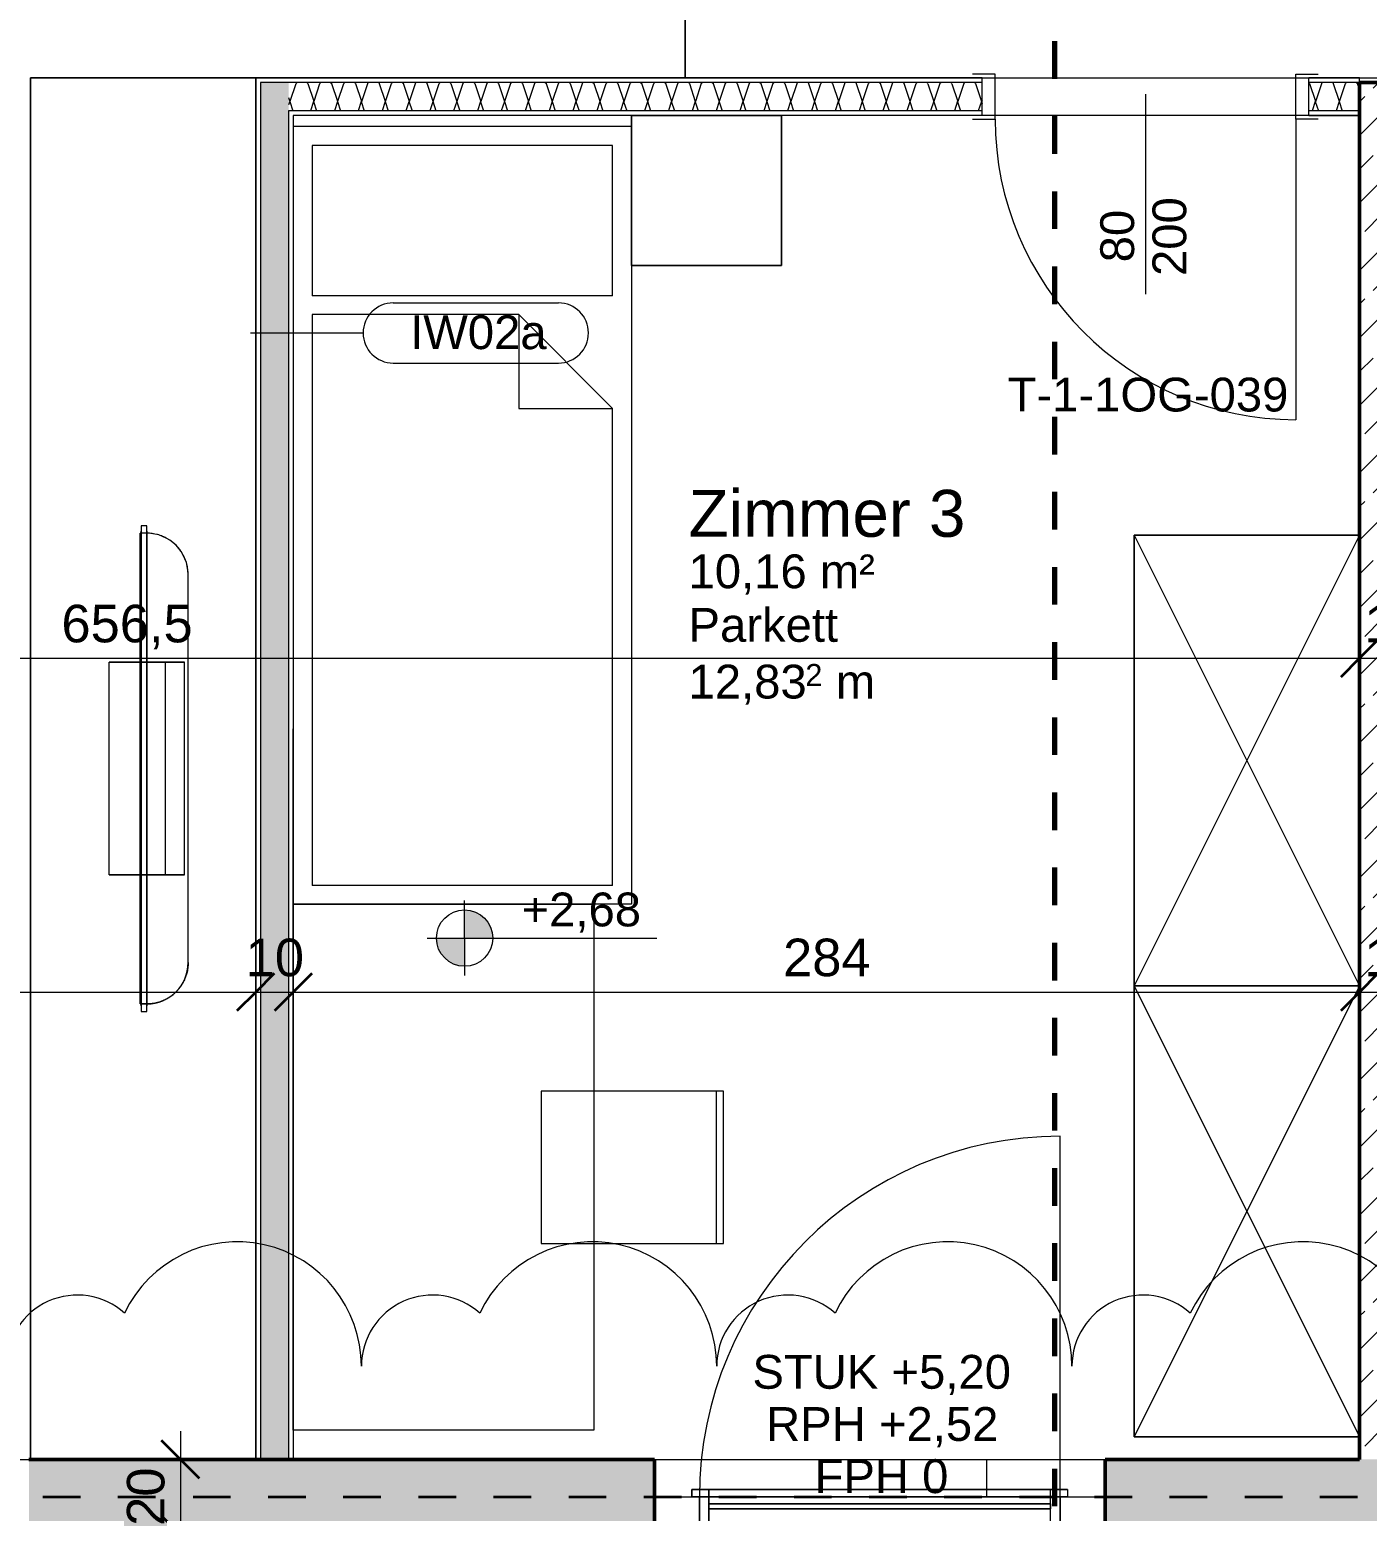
# Model space of a CAD drawing. Header units: metres. Extents: x 3.2 to 50, y 58.8 to 100.4.
# Drawn here: x 18.537 to 22.099, y 71.04 to 74.984 of the extents above; entities that cross this region are included whole.
import ezdxf

# ---------------------------------------------------------------- set-up
doc = ezdxf.new("R2010")
doc.units = ezdxf.units.M
for name, pattern in [('Achse', [0.009, 0.005, -0.002, 0, -0.002]), ('Strich Punkt Mittel', [0.015875, 0.00635, -0.004763, 0, -0.004763]), ('Verdeckt', [0.003, 0.002, -0.001])]:
    doc.linetypes.add(name, pattern=pattern)
for name, color, linetype, lineweight in [('A-GLAZ-IDEN_', 152, 'Continuous', 9), ('A_2D', 7, 'Continuous', 13), ('A_Bemassung-50_', 4, 'Continuous', 9), ('A_Bemassung_', 4, 'Continuous', 9), ('A_Beschriftung_', 7, 'Continuous', 9), ('A_Decken', 8, 'Continuous', 13), ('A_Moebel', 6, 'Continuous', 13), ('A_Raeume', 7, 'Continuous', 13), ('A_Raeume_', 7, 'Continuous', 5), ('A_Raeume_Beschriftung_', 7, 'Continuous', 9), ('A_Raster_', 1, 'Continuous', 9), ('A_Tueren', 31, 'Continuous', 13), ('A_Waende', 7, 'Continuous', 13), ('G-ANNO-DIMS_', 111, 'Continuous', 9), ('G-ANNO-REVC_', 71, 'Continuous', 9), ('G-ANNO-SYMB_', 111, 'Continuous', 9)]:
    doc.layers.add(name, color=color, linetype=linetype, lineweight=lineweight)
doc.styles.add('Arial_2', font='arial.ttf', dxfattribs={"height": 0.09})
doc.styles.add('Arial_3', font='arial.ttf', dxfattribs={"height": 0.125})
doc.styles.add('Arial_4', font='arial.ttf', dxfattribs={"height": 0.05849})
doc.styles.add('Arial_5', font='arial.ttf', dxfattribs={"height": 0.1})
doc.dimstyles.new('WGA-Bemaßung', dxfattribs={"dimscale": 0.3048, "dimtxt": 0.102026, "dimasz": 0.328084, "dimexe": 0.246063, "dimexo": 0.0625, "dimgap": 0.04101, "dimtad": 1, "dimdec": 1, "dimlfac": 100, "dimrnd": 0.5, "dimdsep": 46, "dimtxsty": 'Arial_5', "dimblk1": 'OBLIQUE', "dimblk2": 'OBLIQUE', "dimsah": 1, "dimcen": 0.09, "dimdle": 0.246063, "dimazin": 2, "dimtfac": 1, "dimtdec": 4, "dimtix": 1, "dimtmove": 0, "dimatfit": 3, "dimfxl": 0.656168, "dimfxlon": 1, "dimtvp": 1, "dimtolj": 1, "dimtzin": 0, "dimarcsym": 2})
doc.dimstyles.new('WGA-Bemaßung_3', dxfattribs={"dimscale": 0.3048, "dimtxt": 0.102026, "dimasz": 0.328084, "dimexe": 0.246063, "dimexo": 0.0625, "dimgap": 0.04101, "dimtad": 1, "dimdec": 1, "dimlfac": 100, "dimrnd": 0.5, "dimdsep": 46, "dimtxsty": 'Arial_5', "dimblk1": 'OBLIQUE', "dimblk2": 'OBLIQUE', "dimsah": 1, "dimcen": 0.09, "dimdle": 0.246063, "dimazin": 2, "dimtfac": 1, "dimtdec": 4, "dimtix": 1, "dimtmove": 0, "dimatfit": 3, "dimfxl": 0.656168, "dimfxlon": 1, "dimtvp": 1, "dimtolj": 1, "dimtzin": 0, "dimarcsym": 2})
pattern_1 = [(45, (0, 0), (-0.08980256, 0.08980256), []), (45, (0.0898, 0), (-0.08980256, 0.08980256), [0.0635, -0.03175])]

# ---------------------------------------------------------------- blocks, each defined once
blk = doc.blocks.new('UZ_D1 - SL_0800x2000_Zimmertür_Stahlzarge_GK-7175508-263_PP_01OG_BT1')
at = {"layer": 'A_Tueren', "lineweight": 5}
for p, q in [((-0.4, 0.06), (-0.46, 0.06)), ((-0.4, -0.06), (-0.4, 0.06)), ((0.4, 0.06), (0.46, 0.06)), ((0.4, -0.06), (0.4, 0.06)), ((-0.46, -0.06), (-0.4, -0.06)), ((0.46, -0.06), (0.4, -0.06)), ((0.4, -0.06), (0.4, -0.86))]:
    blk.add_line(p, q, dxfattribs=at)
blk.add_arc((0.4, -0.06), 0.8, 180, 270, dxfattribs=at)
blk = doc.blocks.new('Moeb_Bett - Einzelbett 090x210-V64-263_PP_01OG_BT1')
at = {"layer": 'A_Moebel', "color": 8}
for p, q in [((-0.45, 1.05), (-0.35, 1.05)), ((-0.45, -1.05), (-0.45, 1.05)), ((-0.35, 1.05), (0.45, 1.05)), ((0.45, 1.05), (0.45, 0.5828)), ((-0.4, 1), (0.4, 1)), ((-0.4, 1), (-0.4, -0.27)), ((0.4, -0.52), (0.4, 1)), ((-0.15, -0.27), (-0.4, -0.27)), ((-0.4, -0.27), (-0.15, -0.52)), ((-0.15, -0.52), (-0.15, -0.27)), ((-0.15, -0.52), (0.4, -0.52)), ((-0.4, -0.57), (-0.4, -0.97)), ((-0.4, -0.57), (0.4, -0.57)), ((0.4, -0.97), (0.4, -0.57)), ((-0.45, -0.65), (-0.85, -0.65)), ((-0.85, -0.65), (-0.85, -1.05)), ((-0.85, -1.05), (-0.85, -0.65)), ((-0.85, -0.65), (-0.45, -0.65)), ((-0.45, -1.05), (-0.45, -0.65)), ((-0.45, -0.65), (-0.45, -1.05)), ((-0.4, -0.97), (0.4, -0.97)), ((-0.45, -1.02), (0.45, -1.02)), ((-0.45, -1.05), (-0.85, -1.05)), ((-0.5449, -1.05), (-0.45, -1.05))]:
    blk.add_line(p, q, dxfattribs=at)
blk = doc.blocks.new('Moeb_Schrank - Schrank_2m_60cm-V71-263_PP_01OG_BT1')
at = {"layer": 'A_Moebel', "color": 8}
for p, q in [((0, 0), (1.2, 0.6)), ((0, 0.6), (1.2, 0)), ((1.2, 0.6), (0, 0.6)), ((0, 0.6), (0, 0)), ((0, 0), (0, 0.6)), ((0, 0.6), (1.2, 0.6)), ((1.2, 0), (1.2, 0.6)), ((1.2, 0.6), (1.2, 0)), ((0, 0), (1.2, 0)), ((1.2, 0), (0, 0))]:
    blk.add_line(p, q, dxfattribs=at)
blk = doc.blocks.new('Moeb_Schrank - Sideboard_50cm-V72-263_PP_01OG_BT1')
at = {"layer": 'A_Moebel', "color": 8}
for p, q in [((0, 0.6), (0, 0)), ((0, 0), (0, 0.6)), ((0, 0.6), (3.6775, 0.6)), ((3.6775, 0.6), (3.6775, 0)), ((0, 0), (3.6775, 0)), ((3.6775, 0), (0, 0))]:
    blk.add_line(p, q, dxfattribs=at)
blk = doc.blocks.new('Moeb_TV - 48 Zoll-V73-263_PP_01OG_BT1')
at = {"layer": 'A_Moebel', "lineweight": 5}
for p, q in [((0.5126, 0.0585), (-0.5205, 0.0585)), ((0.5126, 0.0585), (-0.5205, 0.0585)), ((-0.2872, -0.0015), (-0.2872, 0.0485)), ((-0.2872, 0.0485), (-0.2872, -0.0515)), ((0.2793, 0.0485), (-0.2872, 0.0485)), ((0.2793, 0.0485), (0.2793, -0.0015)), ((0.2793, -0.0515), (0.2793, 0.0485)), ((-0.2872, -0.0515), (-0.2872, -0.0015)), ((0.2793, -0.0015), (-0.2872, -0.0015)), ((0.2793, -0.0015), (0.2793, -0.0515)), ((-0.6505, -0.0515), (-0.6505, -0.0665)), ((-0.6355, -0.0515), (-0.6505, -0.0515)), ((-0.6355, -0.0515), (-0.6505, -0.0515)), ((-0.6505, -0.0665), (-0.6355, -0.0665)), ((-0.6505, -0.0665), (-0.6355, -0.0665)), ((-0.6305, -0.0515), (-0.6355, -0.0515)), ((-0.6355, -0.0515), (0.6276, -0.0515)), ((0.6276, -0.0665), (-0.6355, -0.0665)), ((-0.6355, -0.0665), (-0.6305, -0.0665)), ((0.6226, -0.0515), (-0.6305, -0.0515)), ((-0.6305, -0.0515), (0.6226, -0.0515)), ((-0.6305, -0.0515), (-0.6305, -0.0665)), ((-0.6305, -0.0515), (-0.6305, -0.0665)), ((-0.2872, -0.0515), (-0.6305, -0.0515)), ((0.6226, -0.0515), (-0.6305, -0.0515)), ((-0.6305, -0.0515), (0.6226, -0.0515)), ((-0.6305, -0.0515), (-0.6305, -0.0665)), ((-0.6305, -0.0515), (-0.6305, -0.0665)), ((-0.6305, -0.0515), (0.6226, -0.0515)), ((0.6226, -0.0515), (-0.6305, -0.0515)), ((-0.6305, -0.0665), (-0.6305, -0.0695)), ((-0.6305, -0.0665), (-0.6305, -0.0695)), ((-0.6305, -0.0665), (-0.5705, -0.0665)), ((-0.5705, -0.0665), (-0.6305, -0.0665)), ((-0.6305, -0.0665), (0.6226, -0.0665)), ((0.6226, -0.0695), (-0.6305, -0.0695)), ((-0.6305, -0.0695), (-0.5705, -0.0695)), ((-0.5705, -0.0665), (0.5626, -0.0665)), ((0.5626, -0.0665), (-0.5705, -0.0665)), ((-0.5705, -0.0695), (-0.5705, -0.0665)), ((-0.5705, -0.0665), (-0.5705, -0.0695)), ((-0.5705, -0.0665), (0.5626, -0.0665)), ((0.5626, -0.0665), (-0.5705, -0.0665)), ((-0.5705, -0.0695), (0.5626, -0.0695)), ((-0.5705, -0.0695), (0.5626, -0.0695)), ((0.5626, -0.0695), (-0.5705, -0.0695)), ((-0.2872, -0.0515), (-0.2872, -0.0665)), ((-0.2872, -0.0665), (-0.2872, -0.0515)), ((-0.2872, -0.0515), (0.2793, -0.0515)), ((-0.2872, -0.0515), (0.2793, -0.0515)), ((0.2793, -0.0515), (-0.2872, -0.0515)), ((-0.2872, -0.0665), (-0.2872, -0.0695)), ((-0.2872, -0.0695), (-0.2872, -0.0665)), ((-0.2872, -0.0695), (-0.2872, -0.1515)), ((-0.2872, -0.1515), (-0.2872, -0.0695)), ((0.2793, -0.0515), (0.2793, -0.0665)), ((0.2793, -0.0665), (0.2793, -0.0515)), ((0.6226, -0.0515), (0.2793, -0.0515)), ((0.2793, -0.0665), (0.2793, -0.0695)), ((0.2793, -0.0695), (0.2793, -0.0665)), ((0.2793, -0.0695), (0.2793, -0.1515)), ((0.2793, -0.1515), (0.2793, -0.0695)), ((0.5626, -0.0665), (0.5626, -0.0695)), ((0.5626, -0.0665), (0.5626, -0.0695)), ((0.5626, -0.0665), (0.6226, -0.0665)), ((0.6226, -0.0665), (0.5626, -0.0665)), ((0.5626, -0.0695), (0.6226, -0.0695)), ((0.6226, -0.0665), (0.6226, -0.0515)), ((0.6226, -0.0515), (0.6226, -0.0665)), ((0.6276, -0.0515), (0.6226, -0.0515)), ((0.6226, -0.0665), (0.6226, -0.0515)), ((0.6226, -0.0515), (0.6226, -0.0665)), ((0.6226, -0.0695), (0.6226, -0.0665)), ((0.6226, -0.0665), (0.6226, -0.0695)), ((0.6226, -0.0665), (0.6276, -0.0665)), ((0.6426, -0.0515), (0.6276, -0.0515)), ((0.6426, -0.0515), (0.6276, -0.0515)), ((0.6276, -0.0665), (0.6426, -0.0665)), ((0.6276, -0.0665), (0.6426, -0.0665)), ((0.6426, -0.0665), (0.6426, -0.0515)), ((0.2793, -0.1515), (-0.2872, -0.1515)), ((0.2793, -0.1515), (-0.2872, -0.1515))]:
    blk.add_line(p, q, dxfattribs=at)
for centre, start, end in [((-0.5205, -0.0515), 90, 180), ((0.5126, -0.0515), 0, 90)]:
    blk.add_arc(centre, 0.11, start, end, dxfattribs=at)
for points in [[(-0.5205, 0.0585), (-0.5254, 0.0585), (-0.535, 0.0579), (-0.549, 0.0551), (-0.5604, 0.0512), (-0.5692, 0.0473), (-0.5755, 0.0439), (-0.5816, 0.0401), (-0.5875, 0.0359), (-0.5931, 0.0313), (-0.5983, 0.0264), (-0.6032, 0.0211), (-0.6078, 0.0156), (-0.612, 0.0097), (-0.617, 0.0015), (-0.6224, -0.0092), (-0.6286, -0.0275), (-0.6304, -0.0419), (-0.6305, -0.0515)], [(0.5126, 0.0585), (0.5174, 0.0585), (0.527, 0.0579), (0.5411, 0.0551), (0.5525, 0.0512), (0.5613, 0.0473), (0.5676, 0.0439), (0.5737, 0.0401), (0.5796, 0.0359), (0.5851, 0.0313), (0.5904, 0.0264), (0.5953, 0.0211), (0.5999, 0.0156), (0.6041, 0.0097), (0.6092, 0.0015), (0.6145, -0.0092), (0.6207, -0.0275), (0.6226, -0.0419), (0.6226, -0.0515)]]:
    blk.add_open_spline(points, degree=3, knots=[0, 0, 0, 0, 0.083333, 0.166667, 0.25, 0.291667, 0.333333, 0.375, 0.416667, 0.458333, 0.5, 0.541667, 0.583333, 0.625, 0.666667, 0.75, 0.833333, 1, 1, 1, 1], dxfattribs=at)
blk = doc.blocks.new('Moeb_Schreibtisch_variabel - 140 x 80-8060220-263_PP_01OG_BT1')
at = {"layer": 'A_Moebel', "color": 8}
for p, q in [((-0.6841, 0.7452), (-1.0891, 0.7452)), ((-1.0891, 0.7452), (-1.0891, 0.4)), ((-1.0891, 0.7255), (-0.6841, 0.7255)), ((-0.6841, 0.4), (-0.6841, 0.7452)), ((-1.5866, 0.4), (-0.1866, 0.4)), ((-1.5866, -0.4), (-1.5866, 0.4)), ((-1.5866, 0.4), (-0.1866, 0.4)), ((-1.5866, -0.4), (-1.5866, 0.4)), ((-1.0891, 0.4), (-1.0891, 0.2599)), ((-0.6841, 0.2599), (-0.6841, 0.4)), ((-0.1866, 0.4), (-0.1866, -0.4)), ((-0.1866, 0.4), (-0.1866, -0.4)), ((-1.0891, 0.2599), (-0.6841, 0.2599)), ((-0.1866, -0.4), (-1.5866, -0.4)), ((-0.1866, -0.4), (-1.5866, -0.4))]:
    blk.add_line(p, q, dxfattribs=at)
blk = doc.blocks.new('Fens_Tuer_1tlg - DK_SL_1200x2680_Terrasentür normal-10155680-263_PP_01OG_BT1')
at = {"layer": 'A_2D', "lineweight": 5}
for p, q in [((0.48, 0), (0.48, 0.96)), ((-0.6, 0.1), (0.6, 0.1)), ((-0.6, 0.1), (0.6, 0.1)), ((-0.6, 0.1), (0.6, 0.1)), ((-0.6, -0.1), (-0.6, 0.1)), ((-0.6, 0.1), (-0.6, -0.1)), ((0.6, 0.1), (0.6, -0.1)), ((0.6, -0.1), (0.6, 0.1)), ((-0.6, 0), (-0.48, 0)), ((-0.6, -0.1), (-0.6, 0)), ((-0.6, 0), (-0.6, -0.1)), ((-0.6, 0), (0.6, 0)), ((-0.5, 0.02), (-0.455, 0.02)), ((-0.5, 0), (-0.5, 0.02)), ((-0.5, 0.02), (-0.5, 0)), ((0.5, 0.02), (-0.5, 0.02)), ((-0.48, 0), (-0.5, 0)), ((-0.5, 0), (0.5, 0)), ((-0.48, -0.07), (-0.48, 0)), ((-0.48, 0), (-0.48, -0.07)), ((0.48, 0), (-0.48, 0)), ((-0.48, 0), (-0.48, -0.1)), ((-0.48, 0), (-0.48, -0.1)), ((0.48, 0), (-0.48, 0)), ((-0.455, 0.02), (-0.455, -0.07)), ((-0.455, -0.07), (-0.455, 0.02)), ((-0.455, 0.02), (0.455, 0.02)), ((0.455, 0.02), (0.5, 0.02)), ((0.455, -0.07), (0.455, 0.02)), ((0.455, -0.07), (0.455, 0.02)), ((0.48, 0), (0.48, -0.07)), ((0.5, 0), (0.48, 0)), ((0.48, 0), (0.48, -0.07)), ((0.48, 0), (0.6, 0)), ((0.48, -0.1), (0.48, 0)), ((0.48, 0), (0.48, -0.1)), ((0.5, 0.02), (0.5, 0)), ((0.5, 0.02), (0.5, 0)), ((0.6, 0), (0.6, -0.1)), ((0.6, 0), (0.6, -0.1)), ((-0.455, -0.018), (0.455, -0.018)), ((-0.455, -0.032), (-0.455, -0.018)), ((-0.455, -0.018), (-0.455, -0.032)), ((0.455, -0.018), (-0.455, -0.018)), ((0.455, -0.032), (-0.455, -0.032)), ((-0.455, -0.032), (0.455, -0.032)), ((0.455, -0.018), (0.455, -0.032)), ((0.455, -0.032), (0.455, -0.018)), ((-0.455, -0.07), (-0.48, -0.07)), ((-0.48, -0.07), (0.48, -0.07)), ((0.455, -0.07), (-0.455, -0.07)), ((0.48, -0.07), (0.455, -0.07)), ((-0.6, -0.1), (0.6, -0.1)), ((0.6, -0.1), (-0.6, -0.1)), ((-0.48, -0.1), (-0.6, -0.1)), ((0.6, -0.1), (-0.6, -0.1)), ((-0.48, -0.1), (0.48, -0.1)), ((0.6, -0.1), (0.48, -0.1)), ((-0.525, -0.26), (0.525, -0.26))]:
    blk.add_line(p, q, dxfattribs=at)
blk.add_arc((0.48, 0), 0.96, 90, 180, dxfattribs=at)
blk = doc.blocks.new('Höhenkoten - 018-55641-263_PP_01OG_BT1')
at = {"layer": 'G-ANNO-DIMS_'}
h = blk.add_hatch(color=256, dxfattribs=at)
edge = h.paths.add_edge_path()
edge.add_line((0, 0), (0, 0.0015))
edge.add_arc((0, 0), 0.0015, 0, 90, ccw=False)
edge.add_line((0.0015, 0), (0, 0))
h = blk.add_hatch(color=256, dxfattribs=at)
edge = h.paths.add_edge_path()
edge.add_line((0, 0), (0, -0.0015))
edge.add_arc((0, 0), 0.0015, 180, 270, ccw=False)
edge.add_line((-0.0015, 0), (0, 0))
for p, q in [((0, 0), (0, 0.002)), ((-0.002, 0), (0.010242, 0)), ((0, 0), (0, -0.002))]:
    blk.add_line(p, q, dxfattribs=at)
blk.add_circle((0, 0), 0.0015, dxfattribs=at)
blk = doc.blocks.new('DIMBLOCK267-263_PP_01OG_BT1')
at = {"layer": 'A_Bemassung-50_', "transparency": 16777216}
for p, q in [((15.5752, 72.4218), (15.5752, 72.6218)), ((19.1391, 72.4218), (19.1391, 72.6218)), ((15.5752, 72.4218), (19.1391, 72.4218)), ((15.5752, 72.4218), (15.5752, 72.3468)), ((19.1391, 72.4218), (19.1391, 72.3468))]:
    blk.add_line(p, q, dxfattribs=at)
at = {"layer": 'A_Bemassung-50_', "lineweight": 35, "transparency": 16777216}
for p, q in [((15.5752, 72.4218), (15.6252, 72.4718)), ((19.1391, 72.4218), (19.1891, 72.4718)), ((15.5752, 72.4218), (15.5252, 72.3718)), ((19.1391, 72.4218), (19.0891, 72.3718))]:
    blk.add_line(p, q, dxfattribs=at)
at = {"layer": 'A_Bemassung-50_', "color": 0, "transparency": 16777216, "insert": (17.1837, 72.5641), "char_height": 0.1, "width": 0.416266, "attachment_point": 1, "line_spacing_factor": 0.941778, "style": 'Arial_5'}
blk.add_mtext('356,5', dxfattribs=at)
blk = doc.blocks.new('_Oblique')
at = {"color": 0, "linetype": 'ByBlock', "lineweight": -2}
blk.add_line((-0.5, -0.5), (0.5, 0.5), dxfattribs=at)
blk = doc.blocks.new('DIMBLOCK268-263_PP_01OG_BT1')
at = {"layer": 'A_Bemassung-50_', "transparency": 16777216}
for p, q in [((19.1391, 72.4218), (19.1391, 72.6218)), ((19.2391, 72.4218), (19.2391, 72.6218)), ((19.1391, 72.4218), (19.2391, 72.4218)), ((19.1391, 72.4218), (19.1391, 72.3468)), ((19.2391, 72.4218), (19.2391, 72.3468))]:
    blk.add_line(p, q, dxfattribs=at)
at = {"layer": 'A_Bemassung-50_', "lineweight": 35, "transparency": 16777216}
for p, q in [((19.1391, 72.4218), (19.1891, 72.4718)), ((19.2391, 72.4218), (19.2891, 72.4718)), ((19.1391, 72.4218), (19.0891, 72.3718)), ((19.2391, 72.4218), (19.1891, 72.3718))]:
    blk.add_line(p, q, dxfattribs=at)
at = {"layer": 'A_Bemassung-50_', "color": 0, "transparency": 16777216, "insert": (19.1122, 72.5641), "char_height": 0.1, "width": 0.184588, "attachment_point": 1, "line_spacing_factor": 0.941778, "style": 'Arial_5'}
blk.add_mtext('10', dxfattribs=at)
blk = doc.blocks.new('DIMBLOCK269-263_PP_01OG_BT1')
at = {"layer": 'A_Bemassung-50_', "transparency": 16777216}
for p, q in [((19.2391, 72.4218), (19.2391, 72.6218)), ((22.0777, 72.4218), (22.0777, 72.6218)), ((19.2391, 72.4218), (22.0777, 72.4218)), ((19.2391, 72.4218), (19.2391, 72.3468)), ((22.0777, 72.4218), (22.0777, 72.3468))]:
    blk.add_line(p, q, dxfattribs=at)
at = {"layer": 'A_Bemassung-50_', "lineweight": 35, "transparency": 16777216}
for p, q in [((19.2391, 72.4218), (19.2891, 72.4718)), ((22.0777, 72.4218), (22.1277, 72.4718)), ((19.2391, 72.4218), (19.1891, 72.3718)), ((22.0777, 72.4218), (22.0277, 72.3718))]:
    blk.add_line(p, q, dxfattribs=at)
at = {"layer": 'A_Bemassung-50_', "color": 0, "transparency": 16777216, "insert": (20.543, 72.5641), "char_height": 0.1, "width": 0.276883, "attachment_point": 1, "line_spacing_factor": 0.941778, "style": 'Arial_5'}
blk.add_mtext('284', dxfattribs=at)
blk = doc.blocks.new('DIMBLOCK270-263_PP_01OG_BT1')
at = {"layer": 'A_Bemassung-50_', "transparency": 16777216}
for p, q in [((22.0777, 72.4218), (22.0777, 72.6218)), ((22.2577, 72.4218), (22.2577, 72.6218)), ((22.0777, 72.4218), (22.2577, 72.4218)), ((22.0777, 72.4218), (22.0777, 72.3468)), ((22.2577, 72.4218), (22.2577, 72.3468))]:
    blk.add_line(p, q, dxfattribs=at)
at = {"layer": 'A_Bemassung-50_', "lineweight": 35, "transparency": 16777216}
for p, q in [((22.0777, 72.4218), (22.1277, 72.4718)), ((22.2577, 72.4218), (22.3077, 72.4718)), ((22.0777, 72.4218), (22.0277, 72.3718)), ((22.2577, 72.4218), (22.2077, 72.3718))]:
    blk.add_line(p, q, dxfattribs=at)
at = {"layer": 'A_Bemassung-50_', "color": 0, "transparency": 16777216, "insert": (22.0908, 72.5641), "char_height": 0.1, "width": 0.184588, "attachment_point": 1, "line_spacing_factor": 0.941778, "style": 'Arial_5'}
blk.add_mtext('18', dxfattribs=at)
blk = doc.blocks.new('DIMBLOCK383-263_PP_01OG_BT1')
at = {"layer": 'A_Bemassung-50_', "transparency": 16777216}
for p, q in [((15.5127, 73.3105), (15.5127, 73.5105)), ((22.0777, 73.3105), (22.0777, 73.5105)), ((15.5127, 73.3105), (22.0777, 73.3105)), ((15.5127, 73.3105), (15.5127, 73.2355)), ((22.0777, 73.3105), (22.0777, 73.2355))]:
    blk.add_line(p, q, dxfattribs=at)
at = {"layer": 'A_Bemassung-50_', "lineweight": 35, "transparency": 16777216}
for p, q in [((15.5127, 73.3105), (15.5627, 73.3605)), ((22.0777, 73.3105), (22.1277, 73.3605)), ((15.5127, 73.3105), (15.4627, 73.2605)), ((22.0777, 73.3105), (22.0277, 73.2605))]:
    blk.add_line(p, q, dxfattribs=at)
at = {"layer": 'A_Bemassung-50_', "color": 0, "transparency": 16777216, "insert": (18.6217, 73.4528), "char_height": 0.1, "width": 0.416266, "attachment_point": 1, "line_spacing_factor": 0.941778, "style": 'Arial_5'}
blk.add_mtext('656,5', dxfattribs=at)
blk = doc.blocks.new('DIMBLOCK384-263_PP_01OG_BT1')
at = {"layer": 'A_Bemassung-50_', "transparency": 16777216}
for p, q in [((22.0777, 73.3105), (22.0777, 73.5105)), ((22.2577, 73.3105), (22.2577, 73.5105)), ((22.0777, 73.3105), (22.2577, 73.3105)), ((22.0777, 73.3105), (22.0777, 73.2355)), ((22.2577, 73.3105), (22.2577, 73.2355))]:
    blk.add_line(p, q, dxfattribs=at)
at = {"layer": 'A_Bemassung-50_', "lineweight": 35, "transparency": 16777216}
for p, q in [((22.0777, 73.3105), (22.1277, 73.3605)), ((22.2577, 73.3105), (22.3077, 73.3605)), ((22.0777, 73.3105), (22.0277, 73.2605)), ((22.2577, 73.3105), (22.2077, 73.2605))]:
    blk.add_line(p, q, dxfattribs=at)
at = {"layer": 'A_Bemassung-50_', "color": 0, "transparency": 16777216, "insert": (22.0908, 73.4528), "char_height": 0.1, "width": 0.184588, "attachment_point": 1, "line_spacing_factor": 0.941778, "style": 'Arial_5'}
blk.add_mtext('18', dxfattribs=at)
blk = doc.blocks.new('BS_Tuer_PP - unten-10002439-263_PP_01OG_BT1')
at = {"layer": 'A_Beschriftung_'}
blk.add_line((0, 0.000124), (0, -0.010513), dxfattribs=at)
blk = doc.blocks.new('BS_Wand_Lollipop - rechts_oben-2026913-263_PP_01OG_BT1')
at = {"layer": 'A_Beschriftung_'}
for p, q in [((0.0046, 0.0016), (0.0134, 0.0016)), ((-0.003, 0), (0.003, 0)), ((0.0046, -0.0016), (0.0134, -0.0016))]:
    blk.add_line(p, q, dxfattribs=at)
for centre, start, end in [((0.0046, 0), 90, 270), ((0.0134, 0), 270, 90)]:
    blk.add_arc(centre, 0.0016, start, end, dxfattribs=at)
blk = doc.blocks.new('DIMBLOCK665-263_PP_01OG_BT1')
at = {"layer": 'A_Bemassung-50_', "transparency": 16777216}
for p, q in [((18.9383, 71.253), (18.9383, 70.978)), ((18.9383, 71.178), (18.8633, 71.178)), ((18.9383, 71.178), (19.1383, 71.178)), ((18.9383, 70.978), (18.8633, 70.978)), ((18.9383, 70.978), (19.1383, 70.978))]:
    blk.add_line(p, q, dxfattribs=at)
at = {"layer": 'A_Bemassung-50_', "lineweight": 35, "transparency": 16777216}
for p, q in [((18.9383, 71.178), (18.8883, 71.228)), ((18.9383, 71.178), (18.9883, 71.128)), ((18.9383, 70.978), (18.8883, 71.028)), ((18.9383, 70.978), (18.9883, 70.928))]:
    blk.add_line(p, q, dxfattribs=at)
at = {"layer": 'A_Bemassung-50_', "color": 0, "transparency": 16777216, "insert": (18.796, 71.0011), "char_height": 0.1, "width": 0.184588, "attachment_point": 1, "rotation": 90, "line_spacing_factor": 0.941778, "style": 'Arial_5'}
blk.add_mtext('20', dxfattribs=at)
blk = doc.blocks.new('Family - ___-11870124-263_PP_01OG_BT1')
at = {"layer": 'G-ANNO-REVC_'}
for centre, radius, start, end in [((19.0894, 71.4262), 0.331, 0, 154.7912), ((20.0352, 71.4262), 0.331, 0, 154.7912), ((20.9809, 71.4262), 0.331, 0, 154.7912), ((21.9267, 71.4262), 0.331, 0, 154.7912), ((18.6639, 71.4262), 0.1891, 48.1897, 180), ((19.6096, 71.4262), 0.1891, 48.1897, 180), ((20.5553, 71.4262), 0.1891, 48.1897, 180), ((21.5011, 71.4262), 0.1891, 48.1897, 180)]:
    blk.add_arc(centre, radius, start, end, dxfattribs=at)

msp = doc.modelspace()

# ---------------------------------------------------------------- hatches: boundary and pattern name
at = {"layer": 'A_Waende', "lineweight": 5}
h = msp.add_hatch(dxfattribs=at)
h.set_pattern_fill('FP_104', color=250, angle=45, style=0, pattern_type=2)
h.set_pattern_definition([(315, (19.13926, 73.01655), (0.254, -0.1270034), [0.02245, -0.15715]), (315, (19.250275, 72.96918), (0.254, -0.1270034), [0.02245, -0.15715]), (315, (19.13926, 72.95291), (0.254, -0.1270034), [0.02245, -0.15715]), (315, (19.250275, 72.90554), (0.254, -0.1270034), [0.02245, -0.15715]), (341.565, (19.154816, 73.000997), (0.5079977, -0.1270007), [0.0502, -0.35141]), (341.565, (19.20219, 72.984734), (0.5079977, -0.1270007), [0.0502, -0.35141]), (341.565, (19.154816, 72.937357), (0.50799766, -0.1270007), [0.0502, -0.35141]), (341.565, (19.2029, 72.9218), (0.50799766, -0.1270007), [0.0502, -0.35141]), (45, (19.250275, 73.00029), (-0.254, -0.1270034), [0.02245, -0.15715]), (45, (19.13926, 72.95291), (-0.254, -0.1270034), [0.02245, -0.15715]), (45, (19.24957, 72.93736), (-0.254, -0.1270034), [0.02245, -0.15715]), (45, (19.13926, 72.88927), (-0.254, -0.1270034), [0.02245, -0.15715]), (18.435, (19.20219, 72.984734), (-0.5079977, -0.1270007), [0.0502, -0.35141]), (18.435, (19.155523, 72.969177), (-0.50799766, -0.1270007), [0.0502, -0.35141]), (18.435, (19.2029, 72.9218), (-0.50799766, -0.1270007), [0.0502, -0.35141]), (18.435, (19.155523, 72.905538), (-0.50799766, -0.1270007), [0.0502, -0.35141])])
h.paths.add_polyline_path([(19.1516, 71.178), (19.2266, 71.178), (19.2266, 74.843), (19.1516, 74.843), (19.1516, 71.1962)])
h = msp.add_hatch(dxfattribs=at)
h.set_pattern_fill('FP_106', color=250, angle=-135, style=0, pattern_type=2)
h.set_pattern_definition([(225, (20.65883, 74.85574), (-0.1270034, -0.254), [0.02245, -0.15715]), (225, (20.61075, 74.744015), (-0.1270034, -0.254), [0.02245, -0.15715]), (225, (20.59519, 74.85574), (-0.1270034, -0.254), [0.02245, -0.15715]), (225, (20.54711, 74.744015), (-0.1270034, -0.254), [0.02245, -0.15715]), (251.565, (20.64257, 74.839475), (-0.1270007, -0.5079977), [0.0502, -0.35141]), (251.565, (20.626305, 74.7921), (-0.1270007, -0.5079977), [0.0502, -0.35141]), (251.565, (20.57893, 74.839475), (-0.1270007, -0.5079977), [0.0502, -0.35141]), (251.565, (20.562665, 74.7921), (-0.1270007, -0.5079977), [0.0502, -0.35141]), (315, (20.64257, 74.74472), (-0.1270034, 0.254), [0.02245, -0.15715]), (315, (20.59519, 74.85574), (-0.1270034, 0.254), [0.02245, -0.15715]), (315, (20.57893, 74.74472), (-0.1270034, 0.254), [0.02245, -0.15715]), (315, (20.53155, 74.85574), (-0.1270034, 0.254), [0.02245, -0.15715]), (288.435, (20.626305, 74.7921), (-0.1270007, 0.5079977), [0.0502, -0.35141]), (288.435, (20.61075, 74.84018), (-0.1270007, 0.5079977), [0.0502, -0.35141]), (288.435, (20.562665, 74.7921), (-0.1270007, 0.5079977), [0.0502, -0.35141]), (288.435, (20.54711, 74.84018), (-0.1270007, 0.5079977), [0.0502, -0.35141])])
h.paths.add_polyline_path([(21.9427, 74.768), (22.0777, 74.768), (22.0777, 74.843), (21.9427, 74.843)])
h.paths.add_polyline_path([(19.2413, 74.768), (21.0727, 74.768), (21.0727, 74.843), (19.2266, 74.843), (19.2266, 74.768), (19.2391, 74.768)])
h = msp.add_hatch(dxfattribs=at)
h.set_pattern_fill('FP_1', color=250, style=0, pattern_type=2)
h.set_pattern_definition(pattern_1)
h.paths.add_polyline_path([(22.0777, 71.178), (22.2577, 71.178), (22.2577, 74.843), (22.0777, 74.843), (22.0777, 71.2384)])
h = msp.add_hatch(dxfattribs=at)
h.set_pattern_fill('FP_1', color=250, style=0, pattern_type=2)
h.set_pattern_definition(pattern_1)
h.paths.add_polyline_path([(8.3527, 71.078), (8.4202, 71.178), (8.2852, 71.178), (8.2872, 71.1749)])
h.paths.add_polyline_path([(8.2852, 70.978), (8.4202, 70.978), (8.3527, 71.078), (8.3381, 71.0564)])
h.paths.add_polyline_path([(7.8227, 70.978), (8.2852, 70.978), (8.2852, 71.178), (7.8227, 71.178)])
h.paths.add_polyline_path([(8.6702, 70.978), (8.6702, 71.178), (8.4202, 71.178), (8.4202, 70.978), (8.5684, 70.978)])
h.paths.add_polyline_path([(10.4402, 70.978), (12.7952, 70.978), (12.7952, 71.178), (10.4402, 71.178)])
h.paths.add_polyline_path([(16.3775, 70.978), (16.5125, 70.978), (16.445, 71.078), (16.417, 71.0365)])
h.paths.add_polyline_path([(16.3775, 71.178), (16.445, 71.078), (16.5125, 71.178), (16.445, 71.178)])
h.paths.add_polyline_path([(15.0327, 70.978), (16.3775, 70.978), (16.3775, 71.178), (14.5652, 71.178), (14.5652, 70.978), (14.6327, 70.978)])
h.paths.add_polyline_path([(16.5125, 70.978), (16.765, 70.978), (16.765, 71.178), (16.5125, 71.178), (16.5125, 71.0204)])
h.paths.add_polyline_path([(19.2391, 70.978), (20.2003, 70.978), (20.2003, 71.178), (18.535, 71.178), (18.535, 70.978), (19.1735, 70.978)])
h.paths.add_polyline_path([(21.4003, 70.978), (23.2682, 70.978), (23.2679, 71.178), (21.4003, 71.178), (21.4003, 71.078)])
h.paths.add_polyline_path([(25.89, 70.978), (26.0484, 70.978), (26.0484, 71.178), (24.4682, 71.178), (24.4682, 70.978), (25.4441, 70.978)])
h.paths.add_polyline_path([(28.8227, 70.978), (30.0911, 70.978), (30.0911, 71.178), (27.8184, 71.178), (27.8184, 70.978), (28.718, 70.978)])
h.paths.add_polyline_path([(31.2911, 70.978), (33.47, 70.978), (33.47, 71.178), (31.2911, 71.178)])
h.paths.add_polyline_path([(34.8577, 70.978), (36.4523, 70.978), (36.4523, 71.178), (34.67, 71.178), (34.67, 70.978), (34.683, 70.978)])
h.paths.add_polyline_path([(39.2907, 71.178), (39.1557, 71.178), (39.2232, 71.078), (39.2887, 71.1749)])
h.paths.add_polyline_path([(39.2907, 70.978), (39.5455, 70.978), (39.5455, 71.178), (39.2907, 71.178), (39.2907, 71.0303)])
h.paths.add_polyline_path([(39.2907, 70.978), (39.2232, 71.078), (39.1557, 70.978), (39.2232, 70.978)])
h.paths.add_polyline_path([(38.9695, 70.978), (39.1557, 70.978), (39.1557, 71.178), (37.6523, 71.178), (37.6523, 70.978), (38.616, 70.978)])
h.paths.add_polyline_path([(41.444, 70.978), (42.5027, 70.978), (42.5027, 71.178), (41.3155, 71.178), (41.3155, 70.978)])

# ---------------------------------------------------------------- linework, layer by layer
at = {"layer": 'A_Decken'}
for p, q in [((19.1391, 71.178), (19.1391, 74.8555)), ((22.0777, 74.8555), (22.2577, 74.8555)), ((21.0727, 74.7555), (19.2391, 74.7555)), ((19.2391, 74.7555), (19.2391, 71.178)), ((21.0853, 71.078), (21.0853, 71.178)), ((21.0853, 71.178), (21.4003, 71.178)), ((20.2003, 71.078), (21.0853, 71.078))]:
    msp.add_line(p, q, dxfattribs=at)
at = {"layer": 'A_Raeume', "color": 8, "linetype": 'Verdeckt'}
msp.add_line((20.2827, 76.0555), (20.2827, 74.8555), dxfattribs=at)
at = {"layer": 'A_Raeume_', "flags": 128}
for points in [[(15.5752, 71.178), (19.1391, 71.178), (19.1391, 74.8555), (20.2827, 74.8555), (20.2827, 76.0555), (20.2827, 78.2005), (16.6077, 78.2005), (16.6077, 77.9055), (15.5752, 77.9055)], [(20.2827, 74.8555), (22.1677, 74.8555), (25.3941, 74.8555), (27.1977, 74.8555), (27.1977, 76.0555), (24.3932, 76.0555), (23.3027, 76.0555), (23.1497, 76.0555), (20.3452, 76.0555), (20.2827, 76.0555)], [(19.2391, 71.178), (22.0777, 71.178), (22.0777, 74.7555), (20.2827, 74.7555), (19.2391, 74.7555)]]:
    msp.add_lwpolyline(points, close=True, dxfattribs=at)
at = {"layer": 'A_Raster_', "linetype": 'Strich Punkt Mittel', "lineweight": 35}
msp.add_line((3.5722, 71.078), (48.169, 71.078), dxfattribs=at)
at = {"layer": 'A_Waende'}
for p, q in [((21.0727, 74.8555), (19.1391, 74.8555)), ((19.1516, 74.843), (19.1516, 71.178)), ((21.0727, 74.843), (19.1516, 74.843)), ((21.0727, 74.843), (21.0727, 74.8555)), ((22.0777, 74.8555), (21.9427, 74.8555)), ((21.9427, 74.843), (21.9427, 74.8555)), ((22.0777, 74.843), (21.9427, 74.843)), ((22.0777, 74.843), (22.0777, 74.8555)), ((19.2266, 74.768), (19.2266, 71.178)), ((21.0727, 74.768), (19.2266, 74.768)), ((21.0727, 74.7555), (21.0727, 74.768)), ((21.9427, 74.7555), (21.9427, 74.768)), ((22.0777, 74.768), (21.9427, 74.768)), ((21.9427, 74.7555), (22.0777, 74.7555))]:
    msp.add_line(p, q, dxfattribs=at)
at = {"layer": 'A_Waende', "color": 250, "lineweight": 5}
for p, q in [((21.0727, 74.768), (21.0727, 74.843)), ((21.9427, 74.768), (21.9427, 74.843))]:
    msp.add_line(p, q, dxfattribs=at)
at = {"layer": 'A_Waende', "color": 10, "lineweight": 50}
for p, q in [((22.0777, 71.178), (22.0777, 74.843)), ((22.2577, 74.843), (22.0777, 74.843)), ((20.2003, 71.178), (18.535, 71.178)), ((20.2003, 70.978), (20.2003, 71.178)), ((22.0777, 71.178), (21.4003, 71.178)), ((21.4003, 70.978), (21.4003, 71.178))]:
    msp.add_line(p, q, dxfattribs=at)
at = {"layer": 'G-ANNO-SYMB_', "linetype": 'Achse', "lineweight": 70}
msp.add_line((21.2652, 91.5531), (21.2652, 68.0059), dxfattribs=at)

# ---------------------------------------------------------------- block references
at = {"layer": 'A_2D', "lineweight": 5}
msp.add_blockref('Fens_Tuer_1tlg - DK_SL_1200x2680_Terrasentür normal-10155680-263_PP_01OG_BT1', (20.8003, 71.078), dxfattribs=at)
at = {"layer": 'A_Beschriftung_', "xscale": 49.99999999999998, "yscale": 49.99999999999998, "zscale": 49.99999999999998}
for name, p in [('BS_Tuer_PP - unten-10002439-263_PP_01OG_BT1', (21.5077, 74.8055)), ('BS_Wand_Lollipop - rechts_oben-2026913-263_PP_01OG_BT1', (19.2749, 74.1763))]:
    msp.add_blockref(name, p, dxfattribs=at)
at = {"layer": 'A_Moebel', "color": 8}
for name, p, rotation in [('Moeb_Schrank - Sideboard_50cm-V72-263_PP_01OG_BT1', (18.5391, 74.8555), 270.0000000000009), ('Moeb_Bett - Einzelbett 090x210-V64-263_PP_01OG_BT1', (19.6891, 73.7055), 180), ('Moeb_Schrank - Schrank_2m_60cm-V71-263_PP_01OG_BT1', (21.4777, 73.6384), 269.9999999999974), ('Moeb_Schreibtisch_variabel - 140 x 80-8060220-263_PP_01OG_BT1', (19.6391, 71.0689), 269.999999999997), ('Moeb_Schrank - Schrank_2m_60cm-V71-263_PP_01OG_BT1', (21.4777, 72.4384), 269.9999999999974)]:
    msp.add_blockref(name, p, dxfattribs=dict(at, rotation=rotation))
at = {"layer": 'A_Moebel', "color": 7, "rotation": 270.0000000000009}
msp.add_blockref('Moeb_TV - 48 Zoll-V73-263_PP_01OG_BT1', (18.9005, 73.0128), dxfattribs=at)
at = {"layer": 'A_Tueren'}
msp.add_blockref('UZ_D1 - SL_0800x2000_Zimmertür_Stahlzarge_GK-7175508-263_PP_01OG_BT1', (21.5077, 74.8055), dxfattribs=at)
at = {"layer": 'G-ANNO-DIMS_', "xscale": 49.99999999999998, "yscale": 49.99999999999998, "zscale": 49.99999999999998}
msp.add_blockref('Höhenkoten - 018-55641-263_PP_01OG_BT1', (19.6951, 72.5656), dxfattribs=at)
at = {"layer": 'G-ANNO-REVC_'}
msp.add_blockref('Family - ___-11870124-263_PP_01OG_BT1', (0, 0), dxfattribs=at)

# ---------------------------------------------------------------- texts
at = {"layer": 'A-GLAZ-IDEN_', "char_height": 0.09, "attachment_point": 1, "style": 'Arial_2'}
for s, insert, width in [('STUK +5,20', (20.4614, 71.456), 0.82173), ('RPH +2,52', (20.4978, 71.3171), 0.737552), ('FPH 0', (20.6268, 71.1782), 0.424894)]:
    msp.add_mtext(s, dxfattribs=dict(at, insert=insert, width=width))
at = {"layer": 'A_Beschriftung_', "char_height": 0.09, "attachment_point": 1, "rotation": 90, "style": 'Arial_2'}
for s, insert, width in [('200', (21.5264, 74.328), 0.252532), ('80', (21.3875, 74.3644), 0.168354)]:
    msp.add_mtext(s, dxfattribs=dict(at, insert=insert, width=width))
at = {"layer": 'A_Beschriftung_', "char_height": 0.09, "attachment_point": 1, "style": 'Arial_2'}
for s, insert, width in [('IW02a', (19.5501, 74.2233), 0.43692), ('T-1-1OG-039', (21.1408, 74.0573), 0.889873)]:
    msp.add_mtext(s, dxfattribs=dict(at, insert=insert, width=width))
at = {"layer": 'A_Raeume_Beschriftung_', "attachment_point": 1}
for s, insert, char_height, width, style in [('Zimmer 3', (20.2913, 73.7587), 0.125, 0.89789, 'Arial_3'), ('10,16 m²', (20.2913, 73.5868), 0.09, 0.58924, 'Arial_2'), ('Parkett', (20.2913, 73.4442), 0.09, 0.464979, 'Arial_2'), ('12,83', (20.2913, 73.2933), 0.09, 0.376793, 'Arial_2'), ('2', (20.6022, 73.2951), 0.0585, 0.056118, 'Arial_4'), (' m', (20.6485, 73.2933), 0.09, 0.164346, 'Arial_2')]:
    msp.add_mtext(s, dxfattribs=dict(at, insert=insert, char_height=char_height, width=width, style=style))
at = {"layer": 'G-ANNO-DIMS_', "insert": (19.8467, 72.6867), "char_height": 0.09, "width": 0.380128, "attachment_point": 1, "line_spacing_factor": 0.941778, "style": 'Arial_2'}
msp.add_mtext('+2,68', dxfattribs=at)

# ---------------------------------------------------------------- dimensions: what is measured, and where the dimension line sits
at = {"layer": 'A_Bemassung_'}
for base, p1, p2, dimstyle, override, picture, middle in [((22.0777, 73.3105), (15.5127, 73.5105), (22.0777, 73.5105), 'WGA-Bemaßung_3', {"dimpost": '<>', "dimfxl": 6.565}, 'DIMBLOCK383-263_PP_01OG_BT1', (18.7952, 73.3741)), ((22.2577, 73.3105), (22.0777, 73.5105), (22.2577, 73.5105), 'WGA-Bemaßung_3', {"dimpost": '<>', "dimfxl": 0.18}, 'DIMBLOCK384-263_PP_01OG_BT1', (22.1677, 73.3741)), ((19.1391, 72.4218), (15.5752, 72.6218), (19.1391, 72.6218), 'WGA-Bemaßung', {"dimpost": '<>', "dimfxl": 3.563901}, 'DIMBLOCK267-263_PP_01OG_BT1', (17.3571, 72.4853)), ((19.2391, 72.4218), (19.1391, 72.6218), (19.2391, 72.6218), 'WGA-Bemaßung', {"dimpost": '<>', "dimfxl": 0.1}, 'DIMBLOCK268-263_PP_01OG_BT1', (19.1891, 72.4853)), ((22.0777, 72.4218), (19.2391, 72.6218), (22.0777, 72.6218), 'WGA-Bemaßung', {"dimpost": '<>', "dimfxl": 2.838599}, 'DIMBLOCK269-263_PP_01OG_BT1', (20.6584, 72.4853)), ((22.2577, 72.4218), (22.0777, 72.6218), (22.2577, 72.6218), 'WGA-Bemaßung', {"dimpost": '<>', "dimfxl": 0.18}, 'DIMBLOCK270-263_PP_01OG_BT1', (22.1677, 72.4853))]:
    dim = msp.add_linear_dim(base=base, p1=p1, p2=p2, dimstyle=dimstyle, override=override, dxfattribs=at)
    dim.commit()
    dim.dimension.update_dxf_attribs({"geometry": picture, "text_midpoint": middle})
dim = msp.add_linear_dim(base=(18.9383, 70.978), p1=(19.1383, 71.178), p2=(19.1383, 70.978), angle=90, dimstyle='WGA-Bemaßung_3', override={"dimpost": '<>', "dimfxl": 0.2}, dxfattribs=at)
dim.commit()
dim.dimension.update_dxf_attribs({"geometry": 'DIMBLOCK665-263_PP_01OG_BT1', "text_midpoint": (18.8748, 71.078)})

doc.saveas('drawing.dxf')
